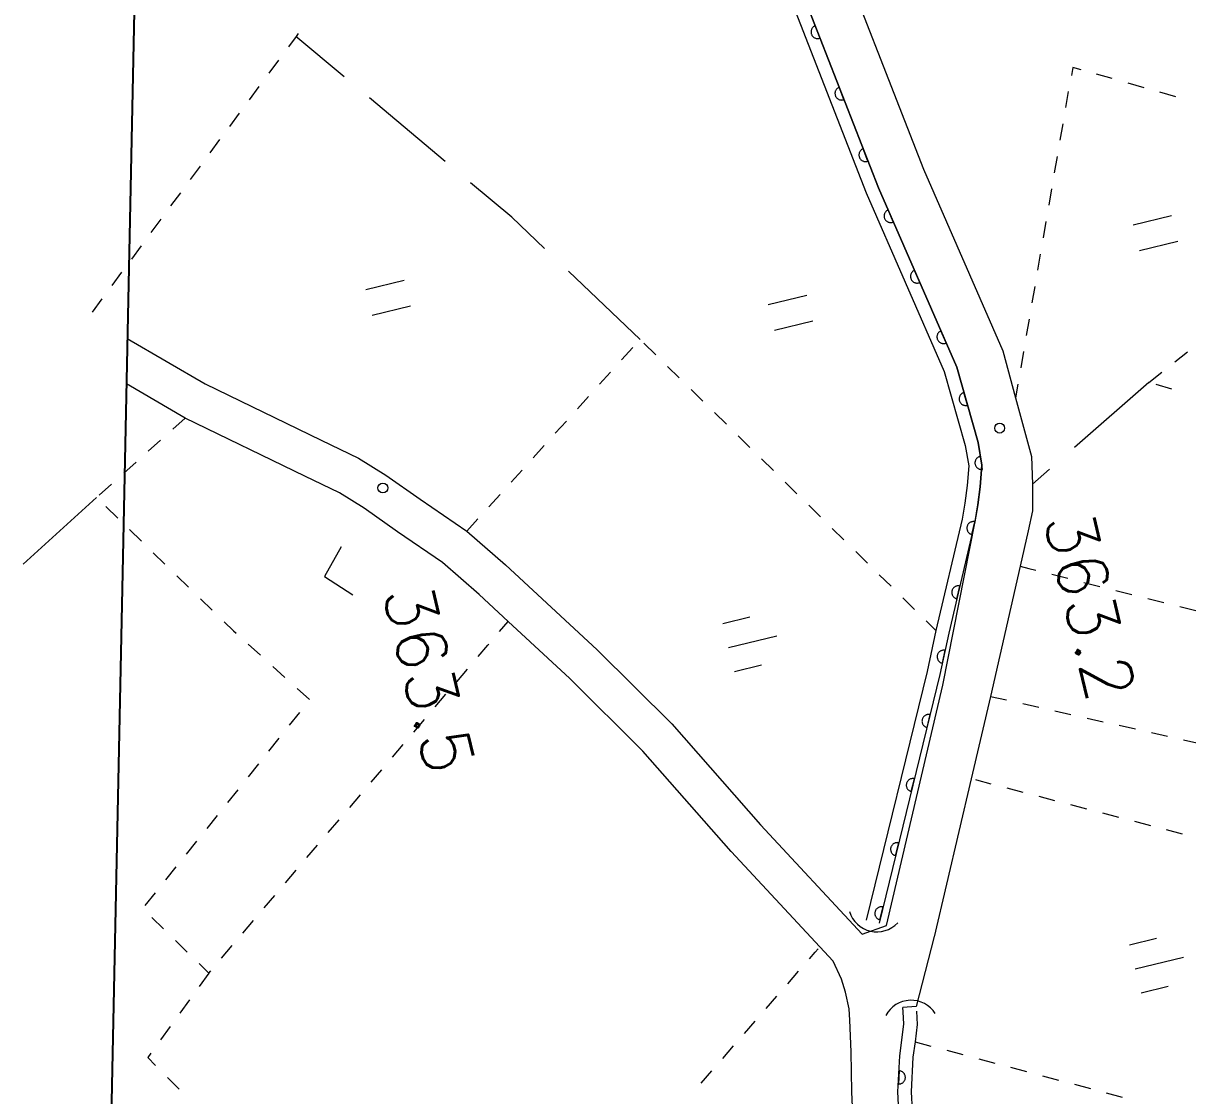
# Model space of a CAD drawing. Header units: millimetres. Extents: x 432273 to 1139245, y 170116 to 705940.
# Drawn here: x 445385 to 533610, y 526994 to 608211 of the extents above; entities that cross this region are included whole.
import ezdxf

# ---------------------------------------------------------------- set-up
doc = ezdxf.new("R2010")
doc.units = ezdxf.units.MM
doc.header["$LTSCALE"] = 100
doc.linetypes.add('56301', pattern=[0.5, 0.25, -0.25])
doc.layers.get('Defpoints').update_dxf_attribs({"color": 153})
doc.layers.add('D-BGD', color=7, linetype='Continuous', lineweight=13)
doc.styles.add('BIGFONT', font='txt', dxfattribs={"height": 0.2, "bigfont": 'BIGFONT'})

# ---------------------------------------------------------------- blocks, each defined once
blk = doc.blocks.new('21311212131313131')
at = {"layer": 'D-BGD', "linetype": 'Continuous'}
for p, q in [((2483814.2262, -1461138.0218, 362970.9804), (2484062.5447, -1459913.8949, 362946.9804)), ((2473732.5953, -1461625.8232, 362815.9804), (2474012.0307, -1460407.3304, 362804.9804)), ((2501233.673, -1464441.4869), (2500272.2446, -1460816.5409)), ((2455222.0691, -1462408.3382, 362438.9804), (2454423.2966, -1461445.5027, 362437.9804)), ((2490962.968, -1461065.9356, 363163.9804), (2490671.5661, -1462281.2976, 363197.9804)), ((2435138.9516, -1462746.0721, 362769.9804), (2434820.0248, -1463955.4862, 362774.9804)), ((2446843.6935, -1465263.8733), (2446075.4112, -1462364.8436)), ((2457278.8833, -1462576.6828, 362453.9804), (2456961.3138, -1463785.6999, 362443.9804)), ((2483317.5059, -1463588.5102, 363018.9804), (2483566.3046, -1462363.5061, 362994.9804)), ((2503047.0232, -1463961.2529), (2502508.6199, -1461931.3725)), ((2444910.1021, -1465776.3262), (2444141.8198, -1462877.2964)), ((2456818.8202, -1464331.2946, 362439.9804), (2456020.4447, -1463369.8164, 362438.9804)), ((2473171.9703, -1464061.8485, 362837.9804), (2473452.2828, -1462843.8359, 362826.9804)), ((2490380.6444, -1463495.7824, 363230.9804), (2490089.2425, -1464711.1444, 363264.9804)), ((2499421.6802, -1464921.324), (2498884.1541, -1462891.9238)), ((2456818.8202, -1464331.2946, 362439.9804), (2461859.8696, -1469866.9464, 362880.9804)), ((2434501.5782, -1465164.0231, 362778.9804), (2434182.2543, -1466372.0799, 362783.9804)), ((2472612.2224, -1466498.3539, 362859.9804), (2472892.5349, -1465280.3413, 362848.9804)), ((2482821.2658, -1466038.1214, 363067.9804), (2483069.1873, -1464812.6371, 363043.9804)), ((2510666.8927, -1466439.6966, 363318.9804), (2510963.6408, -1465224.9812, 363294.9804)), ((2489797.8406, -1465926.5064, 363298.9804), (2489506.4387, -1467141.8684, 363332.9804)), ((2433863.8077, -1467580.6168, 362788.9804), (2433544.8809, -1468790.031, 362792.9804)), ((2472052.4745, -1468934.8593, 362881.9804), (2472331.9099, -1467716.3665, 362870.9804)), ((2482324.1485, -1468487.2524, 363115.9804), (2482572.9472, -1467262.2483, 363091.9804)), ((2510074.3569, -1468867.373, 363365.9804), (2510370.6248, -1467653.5348, 363341.9804)), ((2489215.517, -1468356.3532, 363366.9804), (2488924.1152, -1469571.7152, 363400.9804)), ((2481827.9084, -1470936.8636, 363163.9804), (2482075.3498, -1469712.2565, 363139.9804)), ((2471492.7266, -1471371.3647, 362903.9804), (2471772.162, -1470152.8719, 362892.9804)), ((2509480.4637, -1471295.4463, 363412.9804), (2509777.6088, -1470082.0883, 363388.9804)), ((2434902.6485, -1470893.3893, 362832.9804), (2436138.9208, -1471079.9544, 362854.9804)), ((2437375.1931, -1471266.5195, 362876.9804), (2438610.5883, -1471452.6044, 362898.9804)), ((2488632.7133, -1470787.0772, 363434.9804), (2488341.3114, -1472002.4392, 363467.9804)), ((2439846.8607, -1471639.1695, 362920.9804), (2441081.7757, -1471826.1315, 362943.9804)), ((2442318.048, -1472012.6966, 362965.9804), (2443553.4432, -1472198.7815, 362987.9804)), ((2444789.7155, -1472385.3466, 363009.9804), (2446025.1107, -1472571.4315, 363031.9804)), ((2463540.5395, -1471711.5788, 363027.9804), (2464708.2592, -1472993.8138, 363129.9804)), ((2481330.311, -1473386.8718, 363211.9804), (2481579.1097, -1472161.8677, 363187.9804)), ((2447261.383, -1472757.9966, 363053.9804), (2448497.6554, -1472944.5617, 363075.9804)), ((2449733.0505, -1473130.6466, 363098.9804), (2450968.8427, -1473318.0888, 363120.9804)), ((2488051.2668, -1473217.4042, 363501.9804), (2487759.8649, -1474432.7662, 363535.9804)), ((2508887.4477, -1473723.9999, 363458.9804), (2509184.1958, -1472509.2845, 363435.9804)), ((2452204.2379, -1473504.1737, 363142.9804), (2453440.5102, -1473690.7388, 363164.9804)), ((2454675.9054, -1473876.8237, 363186.9804), (2455912.1777, -1474063.3888, 363208.9804)), ((2457147.5729, -1474249.4737, 363230.9804), (2458188.917, -1474406.8504, 363249.9804)), ((2480834.0709, -1475836.483, 363259.9804), (2481082.8696, -1474611.4789, 363235.9804)), ((2508294.4317, -1476152.5534, 363505.9804), (2508591.1798, -1474937.8381, 363482.9804)), ((2507701.0188, -1478579.7496, 363552.9804), (2507998.1638, -1477366.3916, 363529.9804)), ((2475224.6092, -1480816.6054, 363090.9804), (2475928.1449, -1480070.829, 363089.9804)), ((2507108.0028, -1481008.3032, 363599.9803), (2507404.2707, -1479794.465, 363576.9803)), ((2473510.015, -1482634.5853, 363091.9804), (2474367.7507, -1481725.8355, 363090.9804)), ((2471794.0634, -1484452.9622, 363093.9804), (2472651.7991, -1483544.2124, 363092.9804)), ((2470078.989, -1486271.8193, 363094.9804), (2470936.7247, -1485363.0695, 363094.9804)), ((2468363.9146, -1488090.6764, 363096.9804), (2469220.7732, -1487181.4464, 363095.9804)), ((2466647.9631, -1489909.0533, 363098.9804), (2467505.6988, -1489000.3035, 363097.9804)), ((2453453.7462, -1492777.6665), (2452685.464, -1489878.6368)), ((2502911.8742, -1490745.4308, 363960.9803), (2501952.6784, -1489944.4419, 363971.9803)), ((2451520.1548, -1493290.1194), (2450751.8726, -1490391.0896)), ((2464932.8887, -1491727.9104, 363099.9804), (2465790.6244, -1490819.1606, 363098.9804)), ((2504831.1431, -1492347.8887, 363936.9803), (2503871.0701, -1491546.4196, 363948.9803)), ((2463217.8143, -1493546.7675, 363101.9804), (2464074.6728, -1492637.5375, 363100.9804)), ((2477539.3286, -1495749.4089), (2476577.9002, -1492124.4628)), ((2479352.6788, -1495269.1748), (2478814.2756, -1493239.2944)), ((2506750.015, -1493948.9892, 363913.9803), (2505790.3389, -1493148.8775, 363925.9803)), ((2461501.8627, -1495365.1444, 363102.9804), (2462359.5984, -1494456.3946, 363102.9804)), ((2475727.3358, -1496229.2459), (2475189.8097, -1494199.8457)), ((2508669.2839, -1495551.4471, 363890.9803), (2507710.088, -1494750.4583, 363902.9803)), ((2459786.7883, -1497184.0015, 363104.9804), (2460643.6469, -1496274.7715, 363103.9804)), ((2510588.5527, -1497153.905, 363867.9803), (2509628.4797, -1496352.436, 363879.9803)), ((2458070.8368, -1499002.3784, 363106.9804), (2458928.5725, -1498093.6286, 363105.9804)), ((2456355.7624, -1500821.2355, 363107.9804), (2457213.4981, -1499912.4857, 363106.9804)), ((2454640.688, -1502640.0926, 363109.9804), (2455497.5465, -1501730.8626, 363108.9804)), ((2454356.0289, -1502941.415, 363109.9804), (2449304.3742, -1508481.1303, 362902.9804)), ((2455931.9232, -1504306.8752, 363145.9804), (2454987.6774, -1503488.9897, 363124.9804)), ((2457821.292, -1505943.1264, 363189.9804), (2456877.0462, -1505125.2409, 363167.9804)), ((2459710.1806, -1507580.2547, 363232.9804), (2458765.9348, -1506762.3692, 363210.9804)), ((2461600.4265, -1509216.9861, 363275.9804), (2460655.3035, -1508398.6204, 363254.9804)), ((2463489.3151, -1510854.1144, 363319.9804), (2462544.6723, -1510034.8716, 363297.9804)), ((2465378.6839, -1512490.3656, 363362.9804), (2464433.5609, -1511671.9999, 363341.9804)), ((2476698.0143, -1513136.1424, 363293.9804), (2475915.3464, -1512497.9137, 363379.9804)), ((2467267.5725, -1514127.4939, 363406.9804), (2466322.9297, -1513308.2511, 363384.9804)), ((2469156.9413, -1515763.7451, 363449.9804), (2468211.8183, -1514945.3794, 363427.9804)), ((2480567.8286, -1516294.338, 363185.9804), (2479599.2786, -1515504.1889, 363183.9804)), ((2482504.4485, -1517875.5135, 363188.9804), (2481535.8984, -1517085.3643, 363187.9804)), ((2441196.6977, -1517983.0748, 362853.9804), (2436501.4794, -1523829.6404, 362983.9804)), ((2484441.0683, -1519456.6889, 363192.9804), (2483472.9985, -1518665.6626, 363190.9804)), ((2451019.464, -1523797.058), (2450251.1818, -1520898.0283)), ((2452953.0554, -1523284.6052), (2452184.7732, -1520385.5755)), ((2486378.1684, -1521036.9872, 363196.9804), (2485409.6184, -1520246.8381, 363194.9804)), ((2488314.7883, -1522618.1627, 363200.9804), (2487346.2382, -1521828.0135, 363198.9804)), ((2490251.4081, -1524199.3381, 363204.9804), (2489282.8581, -1523409.189, 363202.9804)), ((2492188.028, -1525780.5136, 363208.9804), (2491219.9581, -1524989.4873, 363206.9804)), ((2434936.4067, -1525778.4956, 363026.9804), (2431957.8679, -1529486.732, 363109.9804)), ((2494124.6479, -1527361.689, 363211.9804), (2493156.578, -1526570.6627, 363209.9804)), ((2481331.045, -1528365.6232, 363336.9804), (2482149.4107, -1527420.5002, 363359.9804)), ((2483137.8533, -1528145.1567, 363359.9804), (2484128.9532, -1528906.6091, 363359.9804)), ((2496061.7479, -1528941.9873, 363215.9804), (2495093.1979, -1528151.8382, 363213.9804)), ((2479693.9166, -1530254.5118, 363291.9804), (2480512.2823, -1529309.3888, 363314.9804)), ((2485120.5333, -1529667.1844, 363359.9804), (2486112.9906, -1530428.2398, 363359.9804)), ((2497997.4906, -1530522.6826, 363219.9804), (2497029.8177, -1529733.0136, 363217.9804)), ((2433774.347, -1530772.9902, 363139.9804), (2434794.2393, -1531494.3428, 363156.9804)), ((2478056.7883, -1532143.4004, 363246.9804), (2478875.154, -1531198.2774, 363269.9804)), ((2487104.0905, -1531189.6922, 363359.9804), (2488095.6706, -1531950.2675, 363359.9804)), ((2499934.1105, -1532103.858, 363223.9804), (2498965.5605, -1531313.7089, 363221.9804)), ((2435814.5286, -1532217.0527, 363174.9804), (2436834.8178, -1532939.7626, 363191.9804)), ((2489087.2507, -1532710.8427, 363359.9804), (2490079.2278, -1533472.7753, 363359.9804)), ((2501870.7303, -1533685.0335, 363227.9804), (2500902.6605, -1532894.0072, 363225.9804)), ((2437854.7101, -1533661.1152, 363208.9804), (2438874.9994, -1534383.8251, 363225.9804)), ((2439894.4115, -1535106.0548, 363242.9804), (2440915.181, -1535827.8876, 363259.9804)), ((2474686.8118, -1535835.7158, 363207.9804), (2475539.3677, -1534921.8503, 363211.9804)), ((2491070.8079, -1534233.3506, 363359.9804), (2492061.9078, -1534994.803, 363359.9804)), ((2503012.5685, -1534616.7886, 363229.9804), (2504041.8982, -1535325.0669, 363185.9804)), ((2493053.4879, -1535755.3782, 363359.9804), (2494045.9452, -1536516.4337, 363359.9804)), ((2441935.4703, -1536550.5975, 363276.9804), (2442954.8824, -1537272.8272, 363293.9804)), ((2472980.8228, -1537662.9667, 363198.9804), (2473833.3787, -1536749.1012, 363203.9804)), ((2500604.3179, -1537191.6534, 363294.9804), (2501457.2707, -1536279.1452, 363271.9804)), ((2505071.708, -1536032.4681, 363140.9804), (2506100.1606, -1536740.2662, 363096.9804)), ((2510979.1882, -1537578.0462, 362922.9804), (2511849.9149, -1536680.9682, 362906.9804)), ((2461033.8633, -1537286.943, 363579.9803), (2461887.3844, -1538197.6672, 363522.9804)), ((2495037.0451, -1537277.8861, 363359.9804), (2496028.6252, -1538038.4614, 363359.9804)), ((2507129.4903, -1537448.5445, 363052.9804), (2508159.3002, -1538155.9457, 363007.9804)), ((2443975.6519, -1537994.6599, 363310.9804), (2444995.064, -1538716.8897, 363327.9804)), ((2471274.8337, -1539490.2176, 363190.9804), (2472127.3897, -1538576.3521, 363194.9804)), ((2498896.1775, -1539016.5865, 363341.9804), (2499750.0076, -1538104.5585, 363318.9804)), ((2446015.3533, -1539439.5996, 363344.9804), (2447036.1227, -1540161.4323, 363361.9804)), ((2462741.3025, -1539109.7488, 363465.9804), (2463594.8236, -1540020.4729, 363409.9804)), ((2497020.2054, -1538799.0366, 363359.9804), (2498012.1824, -1539560.9692, 363359.9804)), ((2448055.5348, -1540883.6621, 363378.9804), (2449076.3043, -1541605.4948, 363395.9804)), ((2464448.7417, -1540932.5545, 363352.9804), (2465302.2628, -1541843.2787, 363295.9804)), ((2469568.8447, -1541317.4685, 363181.9804), (2470421.4007, -1540403.6029, 363185.9804)), ((2450096.5936, -1542328.2047, 363412.9804), (2451116.0057, -1543050.4345, 363430.9804)), ((2466156.1809, -1542755.3602, 363238.9804), (2467009.702, -1543666.0844, 363181.9804)), ((2467862.8557, -1543144.7194, 363172.9804), (2468715.4117, -1542230.8538, 363177.9804)), ((2452136.7752, -1543772.2672, 363447.9804), (2453156.1873, -1544494.4969, 363464.9804)), ((2467193.0425, -1543862.2151, 363169.9804), (2472346.9953, -1549310.3294, 363248.9804))]:
    blk.add_line(p, q, dxfattribs=at)
at = {"layer": 'D-BGD', "linetype": 'Continuous', "extrusion": (-0.017031, 0.00772, 0.999825), "elevation": 309946.1312}
blk.add_lwpolyline([(334257.242, 2829365.4511), (334887.0673, 2829472.4092), (334720.8272, 2830060.6789)], dxfattribs=at)
at = {"layer": 'D-BGD', "linetype": 'Continuous', "extrusion": (-0.974512, 0.224005, 0.012126), "elevation": -2733694.7383}
blk.add_lwpolyline([(882801.6434, 396176.6434), (882105.2247, 396096.6375), (881556.6038, 396091.6372)], dxfattribs=at)
at = {"layer": 'D-BGD', "linetype": 'Continuous', "extrusion": (0.972398, -0.233299, 0.003678), "elevation": 2764413.882}
blk.add_lwpolyline([(-854599.731, 353404.9694), (-855709.5607, 353434.9696), (-855811.2114, 353339.9689)], dxfattribs=at)
at = {"layer": 'D-BGD', "linetype": 'Continuous'}
for points, elevation in [([(2463662.5599, -1476786.5659), (2462680.4679, -1476972.8564), (2462690.0593, -1477015.7284), (2462704.203, -1477056.5323), (2462721.0614, -1477096.5422), (2462741.9918, -1477135.3612), (2462765.7202, -1477171.1518), (2462792.1632, -1477206.1484), (2462822.2814, -1477238.5968), (2462854.8006, -1477266.6593), (2462889.1572, -1477293.4477), (2462927.2722, -1477315.4533), (2462965.8674, -1477336.5817), (2463006.4666, -1477351.967), (2463048.5064, -1477364.7208), (2463090.7125, -1477373.0055), (2463134.3593, -1477378.6588), (2463177.2954, -1477379.3628), (2463220.7948, -1477376.9552), (2463264.8577, -1477371.4358), (2463307.3327, -1477360.4871), (2463348.5335, -1477347.7008), (2463387.6663, -1477330.3622), (2463427.3625, -1477309.9119), (2463463.1531, -1477286.1836), (2463497.7527, -1477258.3831), (2463529.7209, -1477229.1421), (2463557.7834, -1477196.623), (2463585.052, -1477161.3892), (2463607.9348, -1477123.7543), (2463627.7058, -1477085.5561), (2463643.0911, -1477044.957), (2463655.8449, -1477002.9172), (2463665.487, -1476960.314), (2463669.7829, -1476917.0642), (2463670.9671, -1476873.251), (2463669.4366, -1476830.2318), (2463662.5599, -1476786.5659)], 363129.9804), ([(2468613.5331, -1477495.0058), (2467635.3955, -1477286.7278), (2467627.5077, -1477330.2914), (2467625.4463, -1477373.6244), (2467624.7423, -1477416.5605), (2467628.9043, -1477461.0203), (2467636.7414, -1477502.9319), (2467648.5673, -1477545.887), (2467663.1911, -1477585.8138), (2467682.7642, -1477625.0298), (2467703.6947, -1477663.8488), (2467730.1377, -1477698.8454), (2467758.4184, -1477732.5679), (2467789.9771, -1477762.3847), (2467823.8536, -1477790.0503), (2467859.1707, -1477815.0844), (2467897.2857, -1477837.09), (2467936.9245, -1477854.2296), (2467978.0038, -1477868.7377), (2468019.6466, -1477880.1341), (2468063.6903, -1477887.1447), (2468106.5432, -1477890.0833), (2468149.9594, -1477889.9101), (2468193.9391, -1477886.6253), (2468236.3308, -1477877.9111), (2468278.8058, -1477866.9623), (2468319.2127, -1477851.4613), (2468357.9485, -1477832.7654), (2468397.2477, -1477810.9578), (2468432.2444, -1477784.5147), (2468465.4867, -1477757.1112), (2468495.3035, -1477725.5525), (2468522.9691, -1477691.676), (2468548.0031, -1477656.3589), (2468570.0087, -1477618.2439), (2468587.1483, -1477578.6051), (2468602.5336, -1477538.006), (2468613.5331, -1477495.0058)], 362938.9804), ([(2458828.5556, -1478032.3426), (2457872.4782, -1478325.2176), (2457887.499, -1478366.5017), (2457905.7147, -1478406.1146), (2457926.2482, -1478443.5763), (2457950.8537, -1478479.847), (2457979.1343, -1478513.5695), (2458010.2129, -1478544.2636), (2458042.2518, -1478573.2032), (2458078.0491, -1478597.3602), (2458115.6839, -1478620.2429), (2458155.7197, -1478638.7399), (2458195.8386, -1478655.0023), (2458237.9616, -1478665.5216), (2458281.5252, -1478673.4094), (2458324.775, -1478677.7053), (2458369.0684, -1478678.0123), (2458411.2937, -1478673.7671), (2458454.4794, -1478667.7676), (2458496.9544, -1478656.8188), (2458538.2385, -1478641.798), (2458577.8514, -1478623.5823), (2458615.7933, -1478602.1716), (2458652.064, -1478577.5661), (2458684.4292, -1478549.6824), (2458716.0004, -1478519.0841), (2458745.4202, -1478486.168), (2458769.5771, -1478450.3707), (2458792.4599, -1478412.7359), (2458810.9569, -1478372.7001), (2458826.3421, -1478332.101), (2458837.7386, -1478290.4582), (2458845.1462, -1478247.7718), (2458849.4421, -1478204.522), (2458849.7491, -1478160.2286), (2458845.9841, -1478117.1261), (2458839.5044, -1478074.8176), (2458828.5556, -1478032.3426)], 363193.9804), ([(2473503.3439, -1478535.9156), (2472525.2063, -1478327.6376), (2472517.3186, -1478371.2011), (2472514.38, -1478414.054), (2472514.5531, -1478457.4702), (2472517.838, -1478501.4499), (2472526.5522, -1478543.8416), (2472538.3781, -1478586.7968), (2472552.5218, -1478627.6007), (2472572.5751, -1478665.9395), (2472593.5055, -1478704.7585), (2472619.9486, -1478739.7552), (2472647.352, -1478772.9974), (2472678.9108, -1478802.8143), (2472713.6645, -1478830.9601), (2472748.9815, -1478855.9941), (2472787.0965, -1478877.9997), (2472826.7353, -1478895.1393), (2472866.4573, -1478910.0444), (2472909.4575, -1478921.0439), (2472953.5012, -1478928.0545), (2472996.354, -1478930.993), (2473039.2901, -1478931.6971), (2473082.8728, -1478927.0549), (2473126.1417, -1478918.8208), (2473167.7395, -1478907.3919), (2473209.0236, -1478892.3711), (2473247.7594, -1478873.6751), (2473286.1814, -1478851.3873), (2473322.0552, -1478825.4245), (2473355.2975, -1478798.021), (2473385.1144, -1478766.4622), (2473412.7799, -1478732.5857), (2473437.814, -1478697.2687), (2473458.9424, -1478658.6735), (2473476.9592, -1478619.5149), (2473491.4673, -1478578.4355), (2473503.3439, -1478535.9156)], 363030.9804), ([(2478401.5228, -1479532.3846), (2477418.6473, -1479343.1737), (2477412.9941, -1479386.8205), (2477410.9327, -1479430.1535), (2477411.586, -1479472.6926), (2477416.2282, -1479516.2752), (2477425.8196, -1479559.1472), (2477438.1257, -1479601.2252), (2477453.6267, -1479641.6321), (2477473.68, -1479679.971), (2477495.9678, -1479718.393), (2477522.4109, -1479753.3896), (2477551.1717, -1479786.2349), (2477583.2106, -1479815.1746), (2477617.0871, -1479842.8402), (2477653.3646, -1479866.1199), (2477691.9598, -1479887.2484), (2477731.5986, -1479904.388), (2477773.1581, -1479918.0189), (2477815.2811, -1479928.5382), (2477859.805, -1479934.6716), (2477903.138, -1479936.733), (2477945.6771, -1479936.0797), (2477989.2598, -1479931.4375), (2478032.1318, -1479921.8461), (2478074.2098, -1479909.54), (2478114.6167, -1479894.039), (2478152.9555, -1479873.9857), (2478191.3776, -1479851.6979), (2478225.497, -1479824.7746), (2478258.7393, -1479797.3712), (2478288.1592, -1479764.4551), (2478314.9476, -1479730.0984), (2478339.1045, -1479694.3011), (2478360.2329, -1479655.706), (2478377.3725, -1479616.0672), (2478391.0035, -1479574.5076), (2478401.5228, -1479532.3846)], 363134.9804), ([(2454144.8304, -1479749.1407), (2453236.8438, -1480168.6659), (2453257.2941, -1480208.3621), (2453281.0224, -1480244.1526), (2453306.5884, -1480278.6691), (2453336.2263, -1480311.9946), (2453368.2653, -1480340.9343), (2453402.622, -1480367.7227), (2453438.8994, -1480391.0024), (2453477.9748, -1480411.2537), (2453518.4907, -1480428.8735), (2453560.5305, -1480441.6273), (2453601.7763, -1480451.6663), (2453645.4231, -1480457.3196), (2453689.2363, -1480458.5038), (2453733.1327, -1480457.4535), (2453776.3184, -1480451.454), (2453817.833, -1480442.2596), (2453859.911, -1480429.9534), (2453901.2783, -1480412.6981), (2453939.6172, -1480392.6448), (2453976.2849, -1480369.3966), (2454010.8013, -1480343.8307), (2454043.2497, -1480313.7125), (2454072.1894, -1480281.6736), (2454098.9778, -1480247.3169), (2454123.6149, -1480210.6425), (2454142.5088, -1480171.9641), (2454161.0057, -1480131.9283), (2454172.8824, -1480089.4084), (2454183.4016, -1480047.2854), (2454188.5747, -1480004.5158), (2454191.1163, -1479960.3056), (2454189.5858, -1479917.2864), (2454184.0664, -1479873.2235), (2454173.9948, -1479831.2287), (2454161.2085, -1479790.0278), (2454144.8304, -1479749.1407)], 363257.9804), ([(2483286.0324, -1480595.4731), (2482309.585, -1480377.8601), (2482302.1774, -1480420.5465), (2482298.7587, -1480464.2765), (2482298.0547, -1480507.2125), (2482302.2166, -1480551.6724), (2482310.0537, -1480593.5839), (2482321.0025, -1480636.0589), (2482335.1461, -1480676.8628), (2482354.7192, -1480716.0788), (2482375.6497, -1480754.8978), (2482401.6125, -1480790.7716), (2482429.016, -1480824.0139), (2482460.0946, -1480854.7079), (2482493.4909, -1480883.2506), (2482528.8079, -1480908.2847), (2482566.9229, -1480930.2903), (2482606.0815, -1480948.3071), (2482647.1609, -1480962.8152), (2482688.8037, -1480974.2116), (2482732.3672, -1480982.0994), (2482776.0972, -1480985.5181), (2482819.0333, -1480986.2221), (2482862.1357, -1480982.4571), (2482905.4047, -1480974.2231), (2482947.8797, -1480963.2743), (2482988.6835, -1480949.1307), (2483027.4193, -1480930.4347), (2483066.2384, -1480909.5043), (2483102.1122, -1480883.5414), (2483135.3544, -1480856.138), (2483166.0485, -1480825.0594), (2483193.714, -1480791.1829), (2483219.6253, -1480756.346), (2483240.7537, -1480717.7508), (2483258.7705, -1480678.5922), (2483274.1557, -1480637.9931), (2483286.0324, -1480595.4731)], 363160.9804), ([(2449606.652, -1481847.7269), (2448698.6655, -1482267.252), (2448718.7188, -1482305.5909), (2448742.8441, -1482342.7388), (2448768.41, -1482377.2552), (2448797.651, -1482409.2234), (2448829.69, -1482438.1631), (2448864.9238, -1482465.4316), (2448900.7211, -1482489.5886), (2448939.3995, -1482508.4825), (2448979.4353, -1482526.9794), (2449021.475, -1482539.7332), (2449064.0782, -1482549.3753), (2449107.7249, -1482555.0286), (2449151.058, -1482557.09), (2449194.0772, -1482555.5595), (2449238.1401, -1482550.0401), (2449280.1349, -1482539.9685), (2449321.3358, -1482527.1822), (2449362.2229, -1482510.804), (2449401.919, -1482490.3538), (2449437.7096, -1482466.6254), (2449472.226, -1482441.0595), (2449505.0713, -1482412.2987), (2449534.4912, -1482379.3826), (2449561.2796, -1482345.0259), (2449584.5594, -1482308.7485), (2449604.8107, -1482269.6731), (2449621.9503, -1482230.0343), (2449634.704, -1482187.9945), (2449645.2233, -1482145.8716), (2449650.8766, -1482102.2248), (2449652.0608, -1482058.4116), (2449650.5303, -1482015.3923), (2449645.0109, -1481971.3294), (2449635.8165, -1481929.8148), (2449623.5104, -1481887.7368), (2449606.652, -1481847.7269)], 363295.9804), ([(2488165.5545, -1481684.3322), (2487189.9843, -1481467.1994), (2487182.5767, -1481509.8858), (2487179.158, -1481553.6158), (2487178.4539, -1481596.5518), (2487181.7388, -1481640.5315), (2487190.453, -1481682.9232), (2487201.4018, -1481725.3982), (2487215.5454, -1481766.2021), (2487233.7611, -1481805.8151), (2487255.1718, -1481843.7569), (2487281.1347, -1481879.6307), (2487308.5381, -1481912.873), (2487339.6167, -1481943.567), (2487373.013, -1481972.1098), (2487408.33, -1481997.1438), (2487446.445, -1482019.1494), (2487485.6036, -1482037.1662), (2487526.683, -1482051.6743), (2487569.203, -1482063.5509), (2487612.7665, -1482071.4387), (2487655.6193, -1482074.3772), (2487698.5554, -1482075.0813), (2487742.535, -1482071.7965), (2487785.804, -1482063.5624), (2487827.4018, -1482052.1335), (2487869.0828, -1482038.47), (2487907.8186, -1482019.7741), (2487945.7605, -1481998.3634), (2487981.6343, -1481972.4005), (2488015.7537, -1481945.4773), (2488046.4477, -1481914.3987), (2488074.1133, -1481880.5222), (2488099.1474, -1481845.2052), (2488121.153, -1481807.0902), (2488139.1698, -1481767.9316), (2488154.555, -1481727.3324), (2488165.5545, -1481684.3322)], 363147.9804), ([(2509331.061, -1482168.2862), (2510330.0573, -1482201.0167), (2510329.4872, -1482156.2431), (2510325.242, -1482114.0178), (2510317.8851, -1482071.2291), (2510305.579, -1482029.1511), (2510290.0779, -1481988.7441), (2510270.9851, -1481948.651), (2510249.5744, -1481910.7091), (2510224.0085, -1481876.1927), (2510195.7279, -1481842.4702), (2510163.292, -1481812.1732), (2510130.7728, -1481784.1106), (2510094.9756, -1481759.9537), (2510056.3804, -1481738.8253), (2510016.3446, -1481720.3283), (2509975.2653, -1481705.8202), (2509933.1423, -1481695.301), (2509890.4559, -1481687.8934), (2509846.7259, -1481684.4746), (2509802.8295, -1481685.5249), (2509759.2468, -1481690.1671), (2509717.3352, -1481698.0042), (2509674.8602, -1481708.953), (2509633.9731, -1481725.3311), (2509594.3602, -1481743.5469), (2509557.2955, -1481765.4377), (2509522.2988, -1481791.8808), (2509487.6992, -1481819.6812), (2509457.8823, -1481851.2399), (2509430.2168, -1481885.1164), (2509406.0599, -1481920.9137), (2509384.9314, -1481959.5089), (2509366.0375, -1481998.1873), (2509351.9264, -1482040.624), (2509341.8873, -1482081.8698), (2509334.4797, -1482124.5562), (2509331.061, -1482168.2862)], 363559.9803), ([(2493045.9538, -1482773.6716), (2492069.5064, -1482556.0585), (2492062.0988, -1482598.7449), (2492058.6801, -1482642.4749), (2492057.9761, -1482685.4109), (2492062.138, -1482729.8708), (2492069.9751, -1482771.7824), (2492080.9239, -1482814.2573), (2492095.0675, -1482855.0612), (2492114.1604, -1482895.1544), (2492135.5711, -1482933.0962), (2492161.5339, -1482968.97), (2492188.4572, -1483003.0895), (2492220.016, -1483032.9063), (2492253.4123, -1483061.4491), (2492288.7293, -1483086.4831), (2492326.8443, -1483108.4887), (2492366.0029, -1483126.5055), (2492406.6021, -1483141.8908), (2492448.7251, -1483152.41), (2492492.2886, -1483160.2978), (2492536.0186, -1483163.7166), (2492578.9547, -1483164.4206), (2492622.0572, -1483160.6556), (2492664.8459, -1483153.2987), (2492707.3209, -1483142.3499), (2492748.6049, -1483127.3291), (2492787.3407, -1483108.6332), (2492826.1598, -1483087.7027), (2492862.0336, -1483061.7399), (2492895.2758, -1483034.3364), (2492925.9699, -1483003.2578), (2492953.6354, -1482969.3813), (2492979.5467, -1482934.5445), (2493000.6751, -1482895.9493), (2493018.6919, -1482856.7907), (2493034.0771, -1482816.1915), (2493045.9538, -1482773.6716)], 363134.9804), ([(2497925.4759, -1483862.5307), (2496949.9057, -1483645.3978), (2496942.0179, -1483688.9614), (2496939.0794, -1483731.8142), (2496938.3753, -1483774.7503), (2496941.6602, -1483818.7299), (2496949.4972, -1483860.6415), (2496961.3232, -1483903.5967), (2496974.9866, -1483945.2777), (2496993.6825, -1483984.0135), (2497015.0932, -1484021.9554), (2497041.0561, -1484057.8291), (2497067.9793, -1484091.9486), (2497099.5381, -1484121.7655), (2497132.9344, -1484150.3082), (2497168.2514, -1484175.3423), (2497206.3664, -1484197.3479), (2497245.525, -1484215.3646), (2497286.1242, -1484230.7499), (2497329.1244, -1484241.7494), (2497372.6879, -1484249.6371), (2497415.0605, -1484253.4528), (2497458.4768, -1484253.2797), (2497502.4564, -1484249.9949), (2497545.2452, -1484242.638), (2497586.843, -1484231.209), (2497629.0042, -1484216.6684), (2497667.74, -1484197.9725), (2497705.6819, -1484176.5619), (2497741.5557, -1484150.599), (2497775.6751, -1484123.6757), (2497805.492, -1484092.117), (2497834.0347, -1484058.7207), (2497859.0688, -1484023.4036), (2497881.0744, -1483985.2886), (2497899.0912, -1483946.13), (2497914.4764, -1483905.5308), (2497925.4759, -1483862.5307)], 363121.9804), ([(2445068.0767, -1483944.9557), (2444160.0902, -1484364.4808), (2444180.5404, -1484404.177), (2444203.7886, -1484440.8447), (2444229.8347, -1484474.484), (2444259.4727, -1484507.8095), (2444291.5117, -1484536.7492), (2444325.8683, -1484563.5376), (2444362.5428, -1484588.1747), (2444401.2212, -1484607.0686), (2444441.7371, -1484624.6884), (2444483.7769, -1484637.4422), (2444525.8999, -1484647.9615), (2444568.6695, -1484653.1345), (2444612.4827, -1484654.3187), (2444656.3791, -1484653.2684), (2444699.5648, -1484647.2689), (2444741.9566, -1484638.5547), (2444783.1574, -1484625.7684), (2444824.0445, -1484609.3902), (2444862.8635, -1484588.4597), (2444899.5313, -1484565.2116), (2444934.0477, -1484539.6457), (2444966.496, -1484509.5275), (2444995.4357, -1484477.4885), (2445023.1013, -1484443.612), (2445046.8612, -1484406.4574), (2445066.6323, -1484368.2592), (2445084.2521, -1484327.7433), (2445097.0059, -1484285.7035), (2445106.648, -1484243.1003), (2445111.8211, -1484200.3307), (2445113.8825, -1484156.9977), (2445112.8322, -1484113.1013), (2445106.8326, -1484069.9156), (2445096.761, -1484027.9208), (2445084.4549, -1483985.8428), (2445068.0767, -1483944.9557)], 363332.9804), ([(2440494.4273, -1485962.5615), (2439571.2535, -1486345.2717), (2439589.4693, -1486384.8846), (2439610.8799, -1486422.8265), (2439635.9656, -1486458.2201), (2439664.2462, -1486491.9426), (2439695.3248, -1486522.6366), (2439727.8439, -1486550.6991), (2439764.0382, -1486576.2134), (2439801.7562, -1486596.8616), (2439840.8316, -1486617.1129), (2439882.3911, -1486630.7439), (2439924.9111, -1486642.6205), (2439967.5975, -1486650.0281), (2440011.3275, -1486653.4468), (2440054.2635, -1486654.1508), (2440098.7233, -1486649.9888), (2440140.6349, -1486642.1518), (2440183.1099, -1486631.203), (2440224.394, -1486616.1822), (2440264.0069, -1486597.9665), (2440301.5518, -1486575.1985), (2440336.4652, -1486550.9899), (2440370.1877, -1486522.7093), (2440400.8817, -1486491.6307), (2440429.4245, -1486458.2344), (2440454.4585, -1486422.9174), (2440475.9839, -1486385.6795), (2440495.3581, -1486346.124), (2440508.989, -1486304.5644), (2440521.7428, -1486262.5246), (2440528.2732, -1486219.3581), (2440531.692, -1486175.6281), (2440532.396, -1486132.692), (2440528.234, -1486088.2322), (2440520.3969, -1486046.3206), (2440509.4482, -1486003.8456), (2440494.4273, -1485962.5615)], 363308.9804), ([(2435875.4467, -1487875.5487), (2434952.2729, -1488258.2588), (2434970.4886, -1488297.8718), (2434991.8992, -1488335.8137), (2435016.985, -1488371.2073), (2435045.2656, -1488404.9297), (2435076.3441, -1488435.6238), (2435108.8633, -1488463.6863), (2435145.0575, -1488489.2006), (2435182.7755, -1488509.8488), (2435222.3311, -1488529.2229), (2435263.4105, -1488543.731), (2435305.9304, -1488555.6077), (2435348.6168, -1488563.0152), (2435392.3468, -1488566.434), (2435435.2828, -1488567.138), (2435479.7427, -1488562.976), (2435521.6543, -1488555.1389), (2435563.2521, -1488543.71), (2435605.4133, -1488529.1694), (2435645.0263, -1488510.9536), (2435682.5712, -1488488.1856), (2435717.4846, -1488463.9771), (2435751.2071, -1488435.6965), (2435781.9011, -1488404.6179), (2435810.4438, -1488371.2216), (2435835.4779, -1488335.9045), (2435857.0033, -1488298.6667), (2435876.3774, -1488259.1111), (2435890.4885, -1488216.6744), (2435902.7621, -1488175.5118), (2435909.2926, -1488132.3452), (2435912.7113, -1488088.6152), (2435913.4153, -1488045.6792), (2435909.2533, -1488001.2194), (2435901.4163, -1487959.3078), (2435890.4675, -1487916.8328), (2435875.4467, -1487875.5487)], 363231.9804), ([(2431256.466, -1489788.5359), (2430333.2922, -1490171.246), (2430351.5079, -1490210.859), (2430372.9186, -1490248.8008), (2430398.0043, -1490284.1944), (2430426.2849, -1490317.9169), (2430456.4863, -1490348.1307), (2430489.8826, -1490376.6735), (2430526.0768, -1490402.1877), (2430563.7949, -1490422.836), (2430603.3504, -1490442.2101), (2430644.4298, -1490456.7182), (2430686.9498, -1490468.5948), (2430729.6361, -1490476.0024), (2430773.3661, -1490479.4211), (2430816.7824, -1490479.248), (2430859.8849, -1490475.483), (2430902.6736, -1490468.1261), (2430944.2714, -1490456.6972), (2430986.4327, -1490442.1565), (2431026.5258, -1490423.0636), (2431063.5905, -1490401.1728), (2431098.5039, -1490376.9643), (2431132.2264, -1490348.6836), (2431162.9204, -1490317.6051), (2431191.4631, -1490284.2088), (2431216.4972, -1490248.8917), (2431238.0226, -1490211.6539), (2431257.3967, -1490172.0983), (2431271.5079, -1490129.6616), (2431283.7815, -1490088.499), (2431290.3119, -1490045.3324), (2431293.7306, -1490001.6024), (2431294.4347, -1489958.6664), (2431290.2727, -1489914.2065), (2431282.4356, -1489872.295), (2431271.4868, -1489829.82), (2431256.466, -1489788.5359)], 363154.9804)]:
    blk.add_lwpolyline(points, close=True, dxfattribs=dict(at, elevation=elevation))
at = {"layer": 'D-BGD', "linetype": 'Continuous', "extrusion": (-0.114243, -0.009979, 0.993403), "elevation": 89905.2792}
blk.add_lwpolyline([(1691570.1888, 2386933.1142), (1693292.5328, 2392165.1719), (1694302.0871, 2392165.1719)], dxfattribs=at)
at = {"layer": 'D-BGD', "linetype": 'Continuous', "extrusion": (-0.641331, -0.767257, 0.003244), "elevation": -460227.8909}
blk.add_lwpolyline([(2873953.8739, 365478.8272), (2873268.8389, 365484.8272), (2872936.8106, 365027.8248)], dxfattribs=at)
at = {"layer": 'D-BGD', "linetype": 'Continuous', "extrusion": (-0.445035, 0.375668, 0.812907), "elevation": -1361708.2239}
blk.add_lwpolyline([(-424701.8347, 2523680.8841), (-421280.4032, 2523519.4812), (-417206.7451, 2523641.3919)], dxfattribs=at)
at = {"layer": 'D-BGD', "linetype": 'Continuous', "extrusion": (-0.6322, -0.774772, 0.007228), "elevation": -390808.1626}
blk.add_lwpolyline([(2878049.8383, 366016.2467), (2876904.6061, 366014.2466), (2876800.8516, 366023.2469)], dxfattribs=at)
at = {"layer": 'D-BGD', "linetype": 'Continuous'}
blk.add_lwpolyline([(2470534.788, -1525258.7039), (2472795.7565, -1526470.2214), (2474159.2539, -1524298.1525)], dxfattribs=at)
at = {"layer": 'D-BGD', "linetype": 'Continuous', "extrusion": (-0.158967, -0.2023, 0.966335), "elevation": 273699.3037}
blk.add_lwpolyline([(2856953.3201, 383327.4059), (2857227.0444, 383327.4059), (2858201.2728, 383377.9334)], dxfattribs=at)
at = {"layer": 'D-BGD', "linetype": 'Continuous', "extrusion": (0.273701, -0.259143, 0.926247), "elevation": 1411746.6855}
blk.add_lwpolyline([(588673.5719, -2505606.6273), (589652.9137, -2505598.668), (589923.696, -2505585.4026)], dxfattribs=at)
at = {"layer": 'D-BGD', "linetype": 'Continuous', "extrusion": (0.01174, 0.014367, 0.999828), "elevation": 370505.5444}
blk.add_lwpolyline([(2497874.1044, -1540848.1954), (2498575.2666, -1540098.6666), (2498401.9905, -1539957.0461)], dxfattribs=at)
at = {"layer": 'D-BGD', "linetype": 'Continuous', "extrusion": (0.033187, -0.014245, 0.999348), "elevation": 467919.7306}
blk.add_lwpolyline([(-424411.7088, -2897723.1335), (-424488.9735, -2898110.7869), (-423691.3476, -2898415.3717)], dxfattribs=at)
at = {"layer": 'D-BGD', "linetype": 'Continuous'}
for points in [[(2394828.4508, -1500724.4208, 363219.9804), (2399534.2457, -1498979.8031, 363179.9804), (2421822.2592, -1489691.3698, 363029.9804), (2441017.2339, -1481742.1938, 363349.9804), (2454646.2196, -1475442.9458, 363239.9804), (2458188.917, -1474406.8504, 363249.9804), (2462600.3218, -1473116.6932, 363259.9804), (2464708.2592, -1472993.8138, 363129.9804), (2466728.2889, -1472948.2147, 363009.9804), (2468243.4093, -1473241.83, 362929.9804), (2470934.5026, -1473803.0041, 362999.9804), (2480834.0709, -1475836.483, 363259.9804), (2487108.2091, -1477162.1093, 363179.9804), (2499118.728, -1479712.7798, 363039.9804)], [(2358657.0594, -1517363.7096, 363096.7007), (2361364.8116, -1516287.1167, 363089.9804), (2372370.591, -1512530.5617, 363169.9804), (2386402.6318, -1507785.806, 363319.9804), (2394747.3538, -1504704.3607, 363239.9804), (2400891.3045, -1502435.9989, 363179.9804), (2423248.018, -1493105.3719, 363029.9804), (2442502.0888, -1485131.5454, 363349.9804), (2455948.9842, -1478915.0205, 363239.9804), (2461634.8299, -1477171.1011, 363129.9804), (2463352.0135, -1476845.7089, 363129.9804), (2464995.1213, -1476947.1805, 363129.9804), (2466358.8186, -1477100.8993, 363009.9804), (2467636.2726, -1477287.208, 362929.9804), (2476121.1782, -1479093.4662, 363089.9804), (2479267.1146, -1479698.4315, 363169.9804), (2498183.3294, -1483920.4665, 363119.9804)], [(2394747.3538, -1504704.3607, 363239.9804), (2400891.3045, -1502435.9989, 363179.9804), (2423248.018, -1493105.3719, 363029.9804), (2442502.0888, -1485131.5454, 363349.9804), (2455948.9842, -1478915.0205, 363239.9804), (2461634.8299, -1477171.1011, 363129.9804), (2463352.0135, -1476845.7089, 363129.9804), (2464995.1213, -1476947.1805, 363129.9804), (2466358.8186, -1477100.8993, 363009.9804), (2467636.2726, -1477287.208, 362929.9804), (2476121.1782, -1479093.4662, 363089.9804), (2479267.1146, -1479698.4315, 363169.9804), (2498183.3294, -1483920.4665, 363119.9804)], [(2458411.977, -1535828.8239, 363579.9803), (2462484.636, -1526931.575, 363479.9804), (2463798.6305, -1524093.9849, 363559.9803), (2465045.2739, -1521983.35, 363519.9804), (2466808.2862, -1519345.9675, 363379.9804), (2469156.9413, -1515763.7451, 363449.9804), (2471644.3451, -1512781.8966, 363469.9804), (2477940.905, -1505694.9139, 363179.9804), (2483418.1924, -1499937.8907, 363399.9804), (2490929.1405, -1493048.2937, 362909.9804), (2499031.3656, -1485182.74, 363309.9804), (2498352.6114, -1483340.5152, 363039.9804), (2480072.7562, -1479455.4468, 363259.9804), (2467618.7294, -1477277.6042, 362929.9804), (2466358.8186, -1477100.8993, 363009.9804), (2464995.1213, -1476947.1805, 363129.9804), (2463352.0135, -1476845.7089, 363129.9804), (2461634.8299, -1477171.1011, 363129.9804), (2455948.9842, -1478915.0205, 363239.9804), (2442502.0888, -1485131.5454, 363349.9804), (2423248.018, -1493105.3719, 363029.9804), (2400896.1065, -1502427.2273, 363179.9804), (2394752.1558, -1504695.5891, 363239.9804)], [(2504778.4692, -1480952.8707, 363639.9803), (2505792.9656, -1480869.8223, 363619.9803), (2507108.0028, -1481008.3032, 363599.9803), (2508266.6237, -1481140.9586, 363589.9803), (2510912.9596, -1481221.6155, 363539.9804), (2512326.5318, -1481117.6281, 363519.9804), (2514576.6711, -1480901.5896, 363489.9804), (2518236.9868, -1480192.0916, 363429.9804), (2531809.0765, -1477703.6259, 363479.9804), (2535485.0797, -1477173.7216, 363429.9804), (2537766.3358, -1476963.3172, 363389.9804), (2540740.7423, -1477006.9649, 363349.9804), (2543979.7709, -1477275.2793, 363299.9804), (2549376.9371, -1477995.4141, 363219.9804), (2556602.5058, -1479249.069, 363389.9804), (2563974.954, -1481004.9453, 363419.9804), (2567066.4049, -1481751.089, 363509.9804), (2571390.0455, -1483057.7754, 363449.9804), (2576445.7015, -1484776.5947, 363479.9804), (2579389.125, -1485772.3138, 363509.9804), (2583954.2104, -1487325.1799, 363539.9804), (2592010.339, -1490310.3572, 363429.9804), (2609427.5801, -1496208.4821, 363719.9803)], [(2394729.7532, -1505777.7619, 363239.9804), (2399390.0256, -1504053.8249, 363189.9804), (2401250.6259, -1503362.3294, 363179.9804), (2423629.6845, -1494032.5345, 363029.9804), (2442910.9024, -1486050.7686, 363349.9804), (2456303.5036, -1479850.1226, 363239.9804), (2461875.9589, -1478146.7325, 363129.9804), (2463417.5186, -1477850.6014, 363129.9804), (2464909.012, -1477937.4759, 363129.9804), (2466236.7905, -1478094.3323, 363009.9804), (2467465.5845, -1478265.403, 362929.9804), (2475928.1449, -1480070.829, 363089.9804), (2479060.5078, -1480679.7641, 363169.9804), (2497967.9509, -1484896.9971, 363119.9804)], [(2609101.3079, -1497158.5064, 363719.9803), (2591675.2952, -1491255.5797, 363429.9804), (2583610.3949, -1488265.6005, 363539.9804), (2571086.1184, -1484008.632, 363449.9804), (2566811.1379, -1482717.1835, 363509.9804), (2563742.0322, -1481971.8721, 363419.9804), (2556409.4725, -1480226.4318, 363389.9804), (2549223.7922, -1478983.213, 363219.9804), (2543875.2861, -1478278.3161, 363299.9804), (2540694.5215, -1478007.6964, 363349.9804), (2537800.7241, -1477962.5756, 363389.9804), (2535600.0771, -1478171.5069, 363429.9804), (2531964.7945, -1478689.502, 363479.9804), (2518419.8519, -1481170.0283, 363429.9804), (2514718.8156, -1481891.4354, 363489.9804), (2512405.6104, -1482118.5509, 363519.9804), (2510925.0027, -1482220.0417, 363539.9804), (2508202.8596, -1482132.0862, 363589.9803), (2505777.8615, -1481876.188, 363619.9803), (2504862.3498, -1481945.0218, 363629.9803), (2504534.2792, -1481982.0311, 363639.9803)], [(2609101.3079, -1497158.5064, 363719.9803), (2591675.2952, -1491255.5797, 363429.9804), (2583610.3949, -1488265.6005, 363539.9804), (2571086.1184, -1484008.632, 363449.9804), (2566811.1379, -1482717.1835, 363509.9804), (2563742.0322, -1481971.8721, 363419.9804), (2556409.4725, -1480226.4318, 363389.9804), (2549223.7922, -1478983.213, 363219.9804), (2543875.2861, -1478278.3161, 363299.9804), (2540694.5215, -1478007.6964, 363349.9804), (2537800.7241, -1477962.5756, 363389.9804), (2535600.0771, -1478171.5069, 363429.9804), (2531964.7945, -1478689.502, 363479.9804), (2518419.8519, -1481170.0283, 363429.9804), (2514718.8156, -1481891.4354, 363489.9804), (2512405.6104, -1482118.5509, 363519.9804), (2510925.0027, -1482220.0417, 363539.9804), (2508202.8596, -1482132.0862, 363589.9803), (2505777.8615, -1481876.188, 363619.9803), (2504862.3498, -1481945.0218, 363629.9803)], [(2609101.3079, -1497158.5064, 363719.9803), (2591675.2952, -1491255.5797, 363429.9804), (2583610.3949, -1488265.6005, 363539.9804), (2571086.1184, -1484008.632, 363449.9804), (2566811.1379, -1482717.1835, 363509.9804), (2563742.0322, -1481971.8721, 363419.9804), (2556409.4725, -1480226.4318, 363389.9804), (2549223.7922, -1478983.213, 363219.9804), (2543875.2861, -1478278.3161, 363299.9804), (2540694.5215, -1478007.6964, 363349.9804), (2537800.7241, -1477962.5756, 363389.9804), (2535600.0771, -1478171.5069, 363429.9804), (2531964.7945, -1478689.502, 363479.9804), (2518419.8519, -1481170.0283, 363429.9804), (2514718.8156, -1481891.4354, 363489.9804), (2512405.6104, -1482118.5509, 363519.9804), (2510925.0027, -1482220.0417, 363539.9804), (2508202.8596, -1482132.0862, 363589.9803), (2505777.8615, -1481876.188, 363619.9803), (2504862.3498, -1481945.0218, 363629.9803)], [(2512696.3753, -1485606.6384, 363519.9804), (2510991.4834, -1485722.1523, 363539.9804), (2507961.7592, -1485842.0282, 363589.9803), (2505571.2738, -1485981.236, 363619.9803), (2504722.7976, -1486052.5665, 363639.9803), (2503458.984, -1486341.1409, 363529.9804), (2502493.5974, -1486667.681, 363529.9804), (2501121.4537, -1487341.5663, 363309.9804), (2500058.4311, -1488367.0822, 363259.9804), (2492991.2493, -1495237.4046, 362909.9804), (2485526.6559, -1502083.9756, 363399.9804), (2480147.7122, -1507723.8301, 363179.9804), (2475915.3464, -1512497.9137, 363379.9804), (2473925.4864, -1514737.5022, 363469.9804), (2471574.0095, -1517554.3541, 363449.9804), (2469306.1547, -1521009.8039, 363379.9804), (2467581.5578, -1523577.0133, 363519.9804), (2466458.9322, -1525481.931, 363559.9803), (2465237.0063, -1528130.5148, 363479.9804), (2461033.8633, -1537286.943, 363579.9803), (2458536.5631, -1541785.2211, 363524.0574)], [(2455105.4028, -1541785.2211, 363506.2952), (2458411.977, -1535828.8239, 363579.9803)]]:
    blk.add_polyline3d(points, dxfattribs=at)
for centre in [(2460508.7893, -1475562.8311, 363199.9804), (2466013.0328, -1522193.9266, 363509.9804)]:
    blk.add_circle(centre, 375, dxfattribs=at)
for centre, start, end in [((2506133.725, -1481323.8057), 123.385693369, 243.387148925), ((2496679.0744, -1484114.042), 288.033492067, 48.034947622)]:
    blk.add_arc(centre, 2165.0475, start, end, dxfattribs=at)
at = {"layer": 'Defpoints'}
blk.add_lwpolyline([(2358657.0594, -1541785.2211), (2831012.6992, -1541785.2211), (2831012.6992, -987785.2211), (2358657.0594, -987785.2211)], close=True, dxfattribs=at)
at = {"layer": 'D-BGD', "linetype": 'Continuous', "style": 'BIGFONT'}
for s, p in [('363.2', (2467301.1656, -1472105.8298)), ('363.5', (2473880.9434, -1522061.8049))]:
    blk.add_text(s, height=3749.9998, rotation=14.862356431, dxfattribs=at).set_placement(p)

msp = doc.modelspace()

# ---------------------------------------------------------------- block references
at = {"layer": 'D-BGD', "linetype": '56301', "rotation": 268.807065034117}
msp.add_blockref('21311212131313131', (2045832.1, 3006806.9, 354000), dxfattribs=at)

doc.saveas('drawing.dxf')
